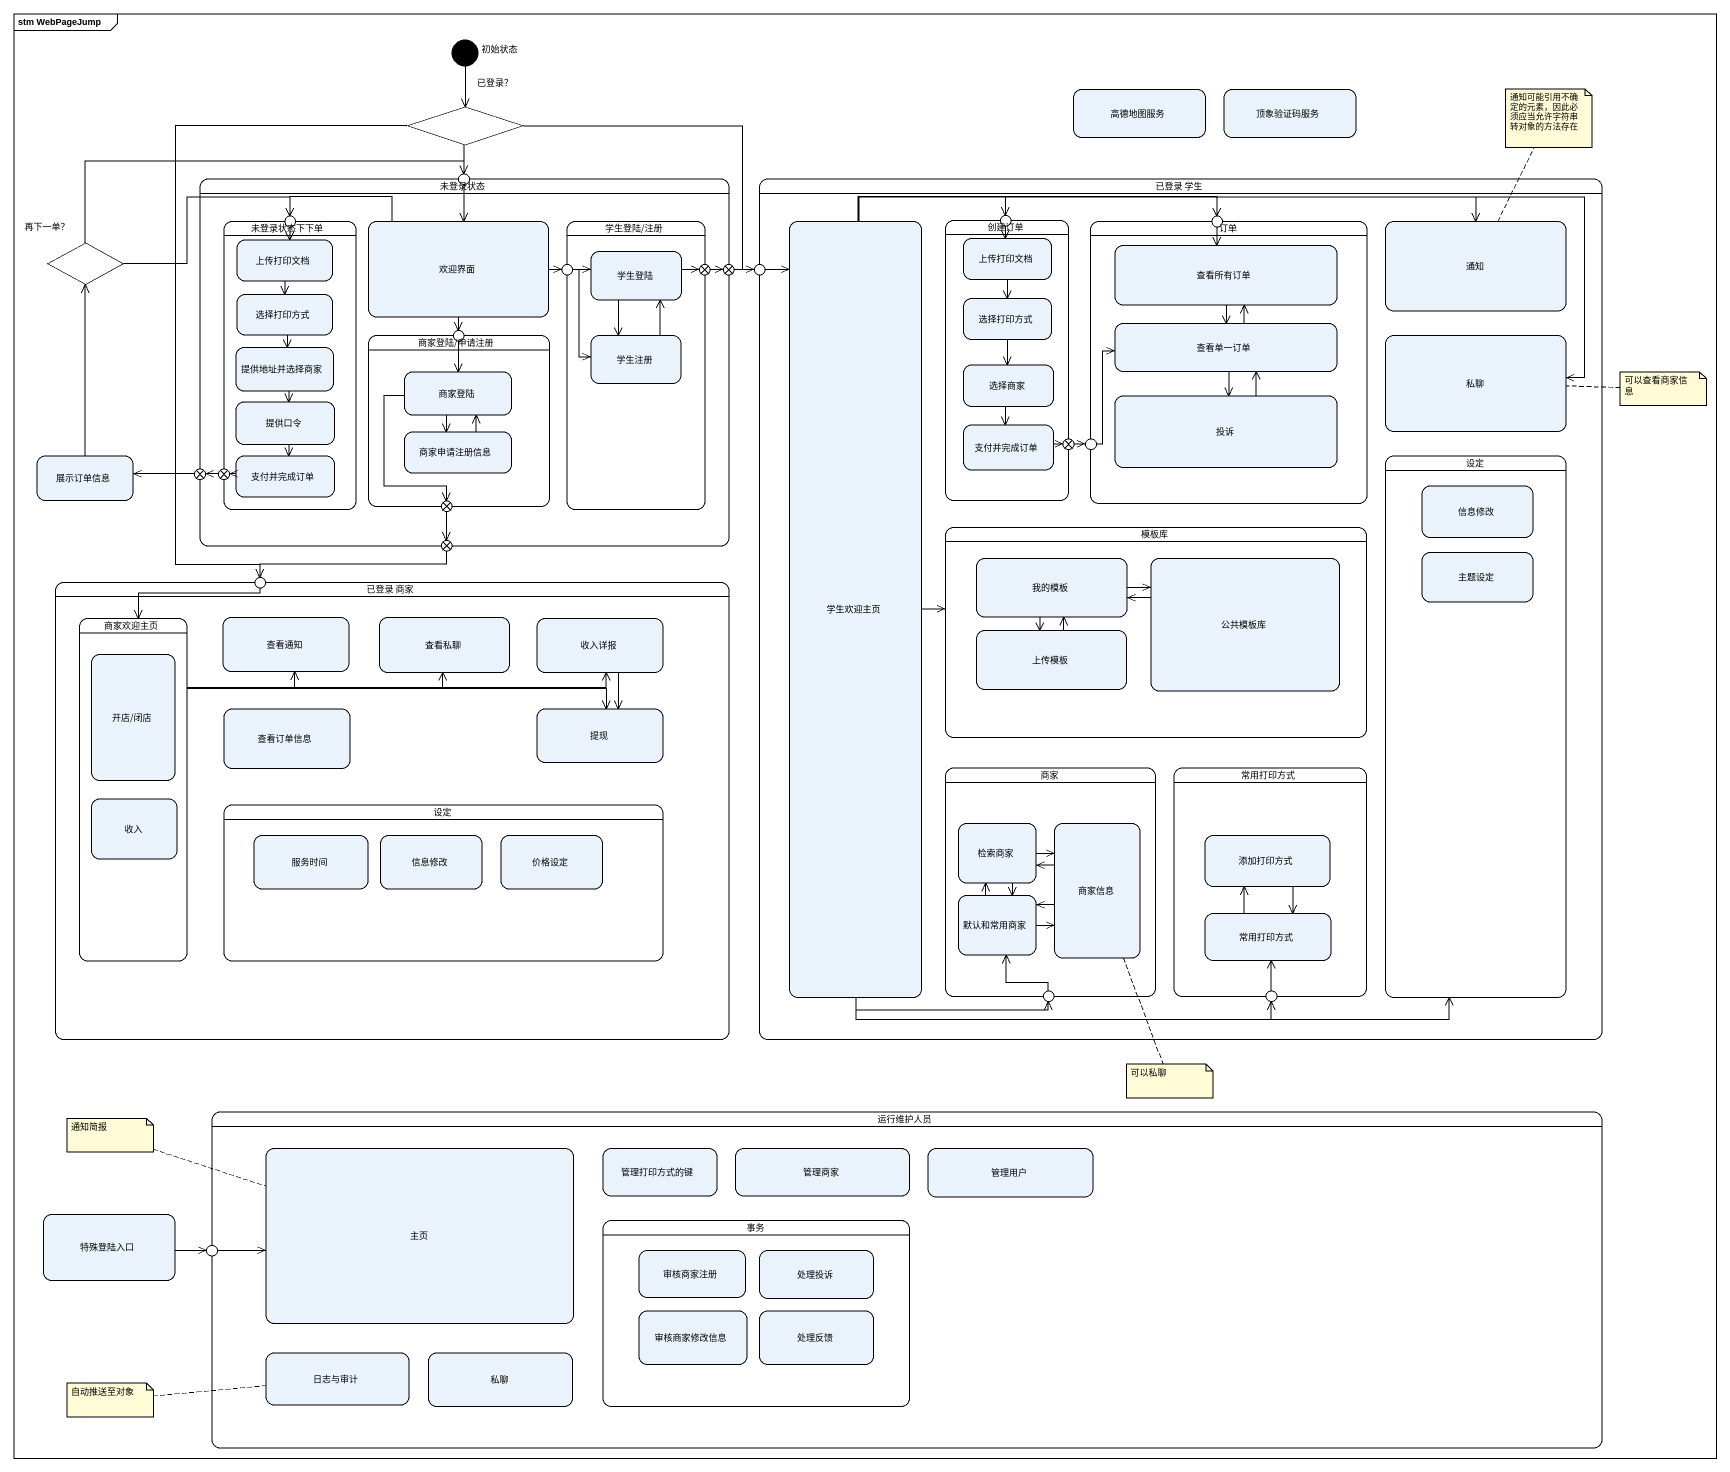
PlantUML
@startuml
mainframe stm WebPageJump
hide empty description
state 初始状态 <<start>>
state 高德地图服务
state 顶象验证码服务
state "已登录？" as 已登录 <<choice>>
state 未登录状态 {
  state 未登录状态下下单 {
    state 上传打印文档
    state 选择打印方式
    state 提供地址并选择商家
    state 提供口令
    state "支付并完成订单" as 支付并完成订单_2
  }
  state entry2 <<entryPoint>>
  state 欢迎界面
  state "学生登陆/注册" as 学生登陆_注册 {
    state 学生登陆
    state 学生注册
  }
  state entry5 <<entryPoint>>
  state exit1 <<exitPoint>>
  state "商家登陆/申请注册" as 商家登陆_申请注册 {
    state 商家登陆
    state 商家申请注册信息
  }
  state entry7 <<entryPoint>>
  state exit5 <<exitPoint>>
  state exit6 <<exitPoint>>
}
state entry1 <<choice>>
state "已登录 学生" as 已登录_学生 {
  state 学生欢迎主页
  state 创建订单 {
    state "上传打印文档" as 上传打印文档_2
    state "选择打印方式" as 选择打印方式_2
    state 选择商家
    state 支付并完成订单
  }
  state entry3 <<entryPoint>>
  state 订单 {
    state 查看所有订单
    state 查看单一订单
    state 投诉
  }
  state entry4 <<entryPoint>>
  state 通知
  state 私聊
  state exit3 <<exitPoint>>
  state entry8 <<entryPoint>>
  state 设定 {
    state 信息修改
    state 主题设定
  }
  state 模板库 {
    state 我的模板
    state 公共模板库
    state 上传模板
  }
  state 商家 {
    state 检索商家
    state 商家信息
    state 默认和常用商家
  }
  state 常用打印方式 {
    state 添加打印方式
    state "常用打印方式" as 常用打印方式_2
  }
  state entry10 <<entryPoint>>
  state entry11 <<entryPoint>>
}
state "再下一单？" as 再下一单 <<choice>>
state exit2 <<choice>>
state entry6 <<choice>>
state 展示订单信息
state exit4 <<choice>>
state exit7 <<choice>>
state "已登录 商家" as 已登录_商家 {
  state 商家欢迎主页 {
    state "开店/闭店" as 开店_闭店
    state 收入
  }
  state 查看通知
  state 查看私聊
  state 收入详报
  state 查看订单信息
  state 提现
  state "设定" as 设定_2 {
    state 服务时间
    state "信息修改" as 信息修改_2
    state 价格设定
  }
}
state entry9 <<choice>>
state 运行维护人员 {
  state 主页
  state 管理打印方式的键
  state 管理商家
  state 管理用户
  state 事务 {
    state 审核商家注册
    state 处理投诉
    state 审核商家修改信息
    state 处理反馈
  }
  state 日志与审计
  state "私聊" as 私聊_2
}
state 特殊登陆入口
state entry12 <<choice>>
初始状态 --> 已登录
已登录 --> entry1
已登录 -right-> entry6
已登录 --> entry9
entry1 --> 欢迎界面
再下一单 -right-> entry1
再下一单 -right-> entry2
上传打印文档 --> 选择打印方式
entry2 --> 上传打印文档
欢迎界面 -left-> entry2
欢迎界面 -right-> entry5
欢迎界面 --> entry7
学生欢迎主页 -up-> entry3
学生欢迎主页 -up-> entry4
学生欢迎主页 -right-> 通知
学生欢迎主页 -right-> 私聊
学生欢迎主页 -right-> 设定
学生欢迎主页 -right-> 模板库
学生欢迎主页 --> entry10
学生欢迎主页 --> entry11
上传打印文档_2 --> 选择打印方式_2
entry3 --> 上传打印文档_2
查看所有订单 --> 查看单一订单
entry4 --> 查看所有订单
entry5 -right-> 学生登陆
entry5 --> 学生注册
学生登陆 -right-> exit1
学生登陆 --> 学生注册
exit1 -right-> exit2
exit2 -right-> entry6
entry6 --> 学生欢迎主页
选择打印方式 --> 提供地址并选择商家
选择打印方式_2 --> 选择商家
查看单一订单 -up-> 查看所有订单
查看单一订单 --> 投诉
提供地址并选择商家 --> 提供口令
entry7 --> 商家登陆
学生注册 -up-> 学生登陆
选择商家 --> 支付并完成订单
提供口令 --> 支付并完成订单_2
商家登陆 --> 商家申请注册信息
商家登陆 --> exit6
投诉 -up-> 查看单一订单
商家申请注册信息 -up-> 商家登陆
支付并完成订单 -right-> exit3
exit3 -right-> entry8
entry8 -up-> 查看单一订单
展示订单信息 -up-> 再下一单
exit4 -left-> 展示订单信息
exit5 -left-> exit4
支付并完成订单_2 -left-> exit5
exit6 --> exit7
exit7 -left-> entry9
我的模板 -right-> 公共模板库
我的模板 --> 上传模板
公共模板库 -left-> 我的模板
entry9 --> 商家欢迎主页
商家欢迎主页 -up-> 查看通知
商家欢迎主页 -right-> 查看私聊
商家欢迎主页 -right-> 收入详报
商家欢迎主页 -right-> 提现
收入详报 --> 提现
上传模板 -up-> 我的模板
检索商家 -right-> 商家信息
检索商家 --> 默认和常用商家
商家信息 -left-> 检索商家
商家信息 -left-> 默认和常用商家
添加打印方式 --> 常用打印方式_2
默认和常用商家 -up-> 检索商家
默认和常用商家 -right-> 商家信息
常用打印方式_2 -up-> 添加打印方式
entry10 -up-> 默认和常用商家
entry11 -up-> 常用打印方式_2
特殊登陆入口 -right-> entry12
entry12 -right-> 主页
note top of 通知 : 通知可能引用不确定的元素，因此必须应当允许字符串转对象的方法存在
note right of 私聊 : 可以查看商家信息
note bottom of 商家信息 : 可以私聊
note left of 主页 : 通知简报
note left of 日志与审计 : 自动推送至对象
@enduml
